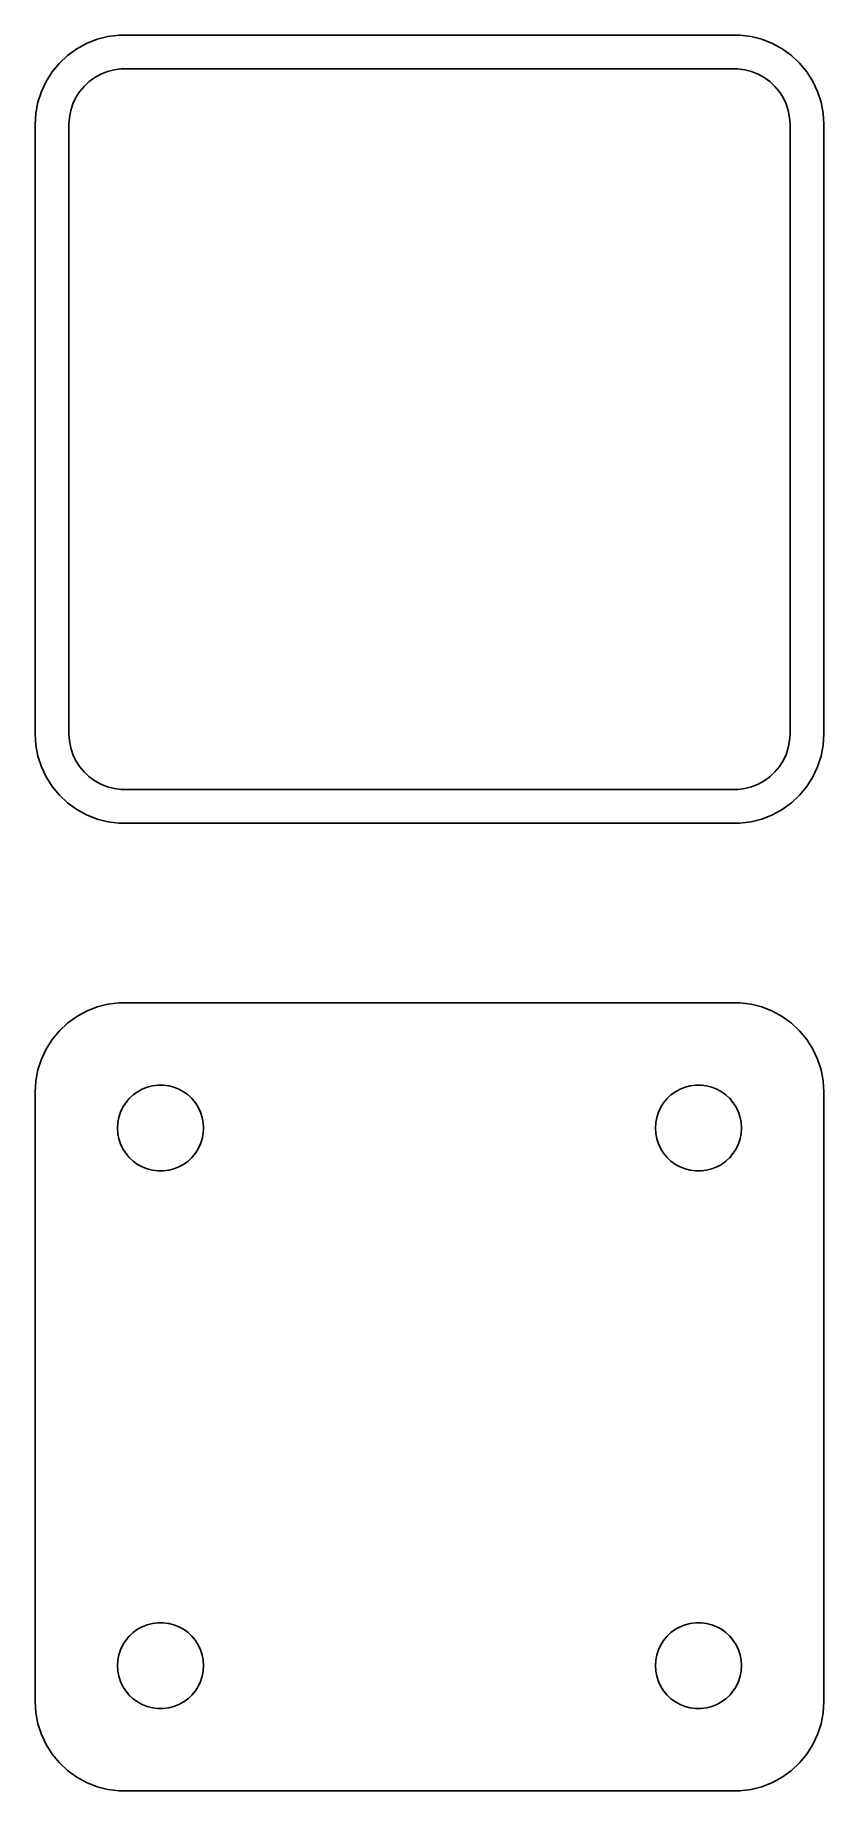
# Model space of a CAD drawing. Header units: metres. Extents: x -22 to 22, y 86 to 184.
import ezdxf

# ---------------------------------------------------------------- set-up
doc = ezdxf.new("R2010")
doc.units = ezdxf.units.M

msp = doc.modelspace()

# ---------------------------------------------------------------- linework, layer by layer
for p, q in [((-19.1289, 183.524), (-19.6791, 183.222)), ((-18.5451, 183.755), (-19.1289, 183.524)), ((-17.9369, 183.911), (-18.5451, 183.755)), ((-17.3139, 183.99), (-17.9369, 183.911)), ((17.3139, 183.99), (-17.3139, 183.99)), ((17.9369, 183.911), (17.3139, 183.99)), ((18.5451, 183.755), (17.9369, 183.911)), ((19.1289, 183.524), (18.5451, 183.755)), ((19.6791, 183.222), (19.1289, 183.524)), ((-20.6448, 182.423), (-21.0451, 181.939)), ((-20.1871, 182.853), (-20.6448, 182.423)), ((-19.6791, 183.222), (-20.1871, 182.853)), ((20.1871, 182.853), (19.6791, 183.222)), ((20.6448, 182.423), (20.1871, 182.853)), ((21.0451, 181.939), (20.6448, 182.423)), ((-21.3815, 181.409), (-21.6489, 180.841)), ((-21.0451, 181.939), (-21.3815, 181.409)), ((-19.2692, 181.131), (-18.9842, 181.399)), ((-18.9842, 181.399), (-18.668, 181.628)), ((-18.668, 181.628), (-18.3254, 181.817)), ((-18.3254, 181.817), (-17.9619, 181.961)), ((-17.9619, 181.961), (-17.5833, 182.058)), ((-17.5833, 182.058), (-17.1954, 182.107)), ((-17.1954, 182.107), (17.1954, 182.107)), ((17.1954, 182.107), (17.5833, 182.058)), ((17.5833, 182.058), (17.9619, 181.961)), ((17.9619, 181.961), (18.3254, 181.817)), ((18.3254, 181.817), (18.668, 181.628)), ((18.668, 181.628), (18.9842, 181.399)), ((18.9842, 181.399), (19.2692, 181.131)), ((21.3815, 181.409), (21.0451, 181.939)), ((21.6489, 180.841), (21.3815, 181.409)), ((-21.6489, 180.841), (-21.8429, 180.243)), ((-19.8943, 180.146), (-19.7279, 180.5)), ((-19.7279, 180.5), (-19.5184, 180.83)), ((-19.5184, 180.83), (-19.2692, 181.131)), ((19.2692, 181.131), (19.5184, 180.83)), ((19.5184, 180.83), (19.7279, 180.5)), ((19.7279, 180.5), (19.8943, 180.146)), ((21.8429, 180.243), (21.6489, 180.841)), ((-21.9606, 179.627), (-22, 179)), ((-21.8429, 180.243), (-21.9606, 179.627)), ((-20.1129, 179), (-20.0884, 179.39)), ((-20.0884, 179.39), (-20.0151, 179.774)), ((-20.0151, 179.774), (-19.8943, 180.146)), ((19.8943, 180.146), (20.0151, 179.774)), ((20.0151, 179.774), (20.0884, 179.39)), ((20.0884, 179.39), (20.1129, 179)), ((21.9606, 179.627), (21.8429, 180.243)), ((22, 179), (21.9606, 179.627)), ((-22, 179), (-22, 145)), ((-20.1129, 145), (-20.1129, 179)), ((20.1129, 179), (20.1129, 145)), ((22, 145), (22, 179)), ((-22, 145), (-21.9606, 144.373)), ((-21.9606, 144.373), (-21.8429, 143.757)), ((-20.0884, 144.61), (-20.1129, 145)), ((-20.0151, 144.226), (-20.0884, 144.61)), ((-19.8943, 143.854), (-20.0151, 144.226)), ((20.0151, 144.226), (19.8943, 143.854)), ((20.0884, 144.61), (20.0151, 144.226)), ((20.1129, 145), (20.0884, 144.61)), ((21.8429, 143.757), (21.9606, 144.373)), ((21.9606, 144.373), (22, 145)), ((-21.8429, 143.757), (-21.6489, 143.159)), ((-21.6489, 143.159), (-21.3815, 142.591)), ((-19.7279, 143.5), (-19.8943, 143.854)), ((-19.5184, 143.17), (-19.7279, 143.5)), ((-19.2692, 142.869), (-19.5184, 143.17)), ((19.5184, 143.17), (19.2692, 142.869)), ((19.7279, 143.5), (19.5184, 143.17)), ((19.8943, 143.854), (19.7279, 143.5)), ((21.3815, 142.591), (21.6489, 143.159)), ((21.6489, 143.159), (21.8429, 143.757)), ((-21.3815, 142.591), (-21.0451, 142.061)), ((-18.9842, 142.601), (-19.2692, 142.869)), ((-18.668, 142.372), (-18.9842, 142.601)), ((-18.3254, 142.183), (-18.668, 142.372)), ((-17.9619, 142.039), (-18.3254, 142.183)), ((18.3254, 142.183), (17.9619, 142.039)), ((18.668, 142.372), (18.3254, 142.183)), ((18.9842, 142.601), (18.668, 142.372)), ((19.2692, 142.869), (18.9842, 142.601)), ((21.0451, 142.061), (21.3815, 142.591)), ((-21.0451, 142.061), (-20.6448, 141.577)), ((-20.6448, 141.577), (-20.1871, 141.147)), ((-20.1871, 141.147), (-19.6791, 140.778)), ((-17.5833, 141.942), (-17.9619, 142.039)), ((-17.1954, 141.893), (-17.5833, 141.942)), ((17.1954, 141.893), (-17.1954, 141.893)), ((17.5833, 141.942), (17.1954, 141.893)), ((17.9619, 142.039), (17.5833, 141.942)), ((19.6791, 140.778), (20.1871, 141.147)), ((20.1871, 141.147), (20.6448, 141.577)), ((20.6448, 141.577), (21.0451, 142.061)), ((-19.6791, 140.778), (-19.1289, 140.476)), ((-19.1289, 140.476), (-18.5451, 140.245)), ((-18.5451, 140.245), (-17.9369, 140.089)), ((17.9369, 140.089), (18.5451, 140.245)), ((18.5451, 140.245), (19.1289, 140.476)), ((19.1289, 140.476), (19.6791, 140.778)), ((-17.9369, 140.089), (-17.3139, 140.01)), ((-17.3139, 140.01), (17.3139, 140.01)), ((17.3139, 140.01), (17.9369, 140.089)), ((-19.1289, 129.524), (-19.6791, 129.222)), ((-18.5451, 129.755), (-19.1289, 129.524)), ((-17.9369, 129.911), (-18.5451, 129.755)), ((-17.3139, 129.99), (-17.9369, 129.911)), ((17.3139, 129.99), (-17.3139, 129.99)), ((17.9369, 129.911), (17.3139, 129.99)), ((18.5451, 129.755), (17.9369, 129.911)), ((19.1289, 129.524), (18.5451, 129.755)), ((19.6791, 129.222), (19.1289, 129.524)), ((-20.6448, 128.423), (-21.0451, 127.939)), ((-20.1871, 128.853), (-20.6448, 128.423)), ((-19.6791, 129.222), (-20.1871, 128.853)), ((20.1871, 128.853), (19.6791, 129.222)), ((20.6448, 128.423), (20.1871, 128.853)), ((21.0451, 127.939), (20.6448, 128.423)), ((-21.3815, 127.409), (-21.6489, 126.841)), ((-21.0451, 127.939), (-21.3815, 127.409)), ((21.3815, 127.409), (21.0451, 127.939)), ((21.6489, 126.841), (21.3815, 127.409)), ((-21.6489, 126.841), (-21.8429, 126.243)), ((21.8429, 126.243), (21.6489, 126.841)), ((-21.9606, 125.627), (-22, 125)), ((-21.8429, 126.243), (-21.9606, 125.627)), ((21.9606, 125.627), (21.8429, 126.243)), ((22, 125), (21.9606, 125.627)), ((-22, 125), (-22, 91)), ((-16.9416, 124.411), (-16.7495, 124.643)), ((-16.7495, 124.643), (-16.5298, 124.849)), ((-16.5298, 124.849), (-16.286, 125.026)), ((-16.286, 125.026), (-16.0219, 125.172)), ((-16.0219, 125.172), (-15.7416, 125.283)), ((-15.7416, 125.283), (-15.4497, 125.357)), ((-15.4497, 125.357), (-15.1507, 125.395)), ((-15.1507, 125.395), (-14.8493, 125.395)), ((-14.8493, 125.395), (-14.5503, 125.357)), ((-14.5503, 125.357), (-14.2583, 125.283)), ((-14.2583, 125.283), (-13.9781, 125.172)), ((-13.9781, 125.172), (-13.714, 125.026)), ((-13.714, 125.026), (-13.4702, 124.849)), ((-13.4702, 124.849), (-13.2505, 124.643)), ((-13.2505, 124.643), (-13.0583, 124.411)), ((13.0583, 124.411), (13.2505, 124.643)), ((13.2505, 124.643), (13.4702, 124.849)), ((13.4702, 124.849), (13.714, 125.026)), ((13.714, 125.026), (13.9781, 125.172)), ((13.9781, 125.172), (14.2583, 125.283)), ((14.2583, 125.283), (14.5503, 125.357)), ((14.5503, 125.357), (14.8493, 125.395)), ((14.8493, 125.395), (15.1507, 125.395)), ((15.1507, 125.395), (15.4497, 125.357)), ((15.4497, 125.357), (15.7416, 125.283)), ((15.7416, 125.283), (16.0219, 125.172)), ((16.0219, 125.172), (16.286, 125.026)), ((16.286, 125.026), (16.5298, 124.849)), ((16.5298, 124.849), (16.7495, 124.643)), ((16.7495, 124.643), (16.9416, 124.411)), ((22, 91), (22, 125)), ((-17.3811, 123.301), (-17.3246, 123.597)), ((-17.3246, 123.597), (-17.2315, 123.883)), ((-17.2315, 123.883), (-17.1031, 124.156)), ((-17.1031, 124.156), (-16.9416, 124.411)), ((-13.0583, 124.411), (-12.8969, 124.156)), ((-12.8969, 124.156), (-12.7685, 123.883)), ((-12.7685, 123.883), (-12.6754, 123.597)), ((-12.6754, 123.597), (-12.6189, 123.301)), ((12.6189, 123.301), (12.6754, 123.597)), ((12.6754, 123.597), (12.7685, 123.883)), ((12.7685, 123.883), (12.8969, 124.156)), ((12.8969, 124.156), (13.0583, 124.411)), ((16.9416, 124.411), (17.1031, 124.156)), ((17.1031, 124.156), (17.2315, 123.883)), ((17.2315, 123.883), (17.3246, 123.597)), ((17.3246, 123.597), (17.3811, 123.301)), ((-17.4, 123), (-17.3811, 123.301)), ((-17.3811, 122.699), (-17.4, 123)), ((-17.3246, 122.403), (-17.3811, 122.699)), ((-12.6189, 122.699), (-12.6754, 122.403)), ((-12.6189, 123.301), (-12.6, 123)), ((-12.6, 123), (-12.6189, 122.699)), ((12.6, 123), (12.6189, 123.301)), ((12.6189, 122.699), (12.6, 123)), ((12.6754, 122.403), (12.6189, 122.699)), ((17.3811, 122.699), (17.3246, 122.403)), ((17.3811, 123.301), (17.4, 123)), ((17.4, 123), (17.3811, 122.699)), ((-17.2315, 122.117), (-17.3246, 122.403)), ((-17.1031, 121.844), (-17.2315, 122.117)), ((-16.9416, 121.589), (-17.1031, 121.844)), ((-16.7495, 121.357), (-16.9416, 121.589)), ((-13.0583, 121.589), (-13.2505, 121.357)), ((-12.8969, 121.844), (-13.0583, 121.589)), ((-12.7685, 122.117), (-12.8969, 121.844)), ((-12.6754, 122.403), (-12.7685, 122.117)), ((12.7685, 122.117), (12.6754, 122.403)), ((12.8969, 121.844), (12.7685, 122.117)), ((13.0583, 121.589), (12.8969, 121.844)), ((13.2505, 121.357), (13.0583, 121.589)), ((16.9416, 121.589), (16.7495, 121.357)), ((17.1031, 121.844), (16.9416, 121.589)), ((17.2315, 122.117), (17.1031, 121.844)), ((17.3246, 122.403), (17.2315, 122.117)), ((-16.5298, 121.151), (-16.7495, 121.357)), ((-16.286, 120.974), (-16.5298, 121.151)), ((-16.0219, 120.828), (-16.286, 120.974)), ((-15.7416, 120.717), (-16.0219, 120.828)), ((-15.4497, 120.643), (-15.7416, 120.717)), ((-15.1507, 120.605), (-15.4497, 120.643)), ((-14.8493, 120.605), (-15.1507, 120.605)), ((-14.5503, 120.643), (-14.8493, 120.605)), ((-14.2583, 120.717), (-14.5503, 120.643)), ((-13.9781, 120.828), (-14.2583, 120.717)), ((-13.714, 120.974), (-13.9781, 120.828)), ((-13.4702, 121.151), (-13.714, 120.974)), ((-13.2505, 121.357), (-13.4702, 121.151)), ((13.4702, 121.151), (13.2505, 121.357)), ((13.714, 120.974), (13.4702, 121.151)), ((13.9781, 120.828), (13.714, 120.974)), ((14.2583, 120.717), (13.9781, 120.828)), ((14.5503, 120.643), (14.2583, 120.717)), ((14.8493, 120.605), (14.5503, 120.643)), ((15.1507, 120.605), (14.8493, 120.605)), ((15.4497, 120.643), (15.1507, 120.605)), ((15.7416, 120.717), (15.4497, 120.643)), ((16.0219, 120.828), (15.7416, 120.717)), ((16.286, 120.974), (16.0219, 120.828)), ((16.5298, 121.151), (16.286, 120.974)), ((16.7495, 121.357), (16.5298, 121.151)), ((-16.286, 95.0264), (-16.0219, 95.1716)), ((-16.0219, 95.1716), (-15.7416, 95.2825)), ((-15.7416, 95.2825), (-15.4497, 95.3575)), ((-15.4497, 95.3575), (-15.1507, 95.3953)), ((-15.1507, 95.3953), (-14.8493, 95.3953)), ((-14.8493, 95.3953), (-14.5503, 95.3575)), ((-14.5503, 95.3575), (-14.2583, 95.2825)), ((-14.2583, 95.2825), (-13.9781, 95.1716)), ((-13.9781, 95.1716), (-13.714, 95.0264)), ((13.714, 95.0264), (13.9781, 95.1716)), ((13.9781, 95.1716), (14.2583, 95.2825)), ((14.2583, 95.2825), (14.5503, 95.3575)), ((14.5503, 95.3575), (14.8493, 95.3953)), ((14.8493, 95.3953), (15.1507, 95.3953)), ((15.1507, 95.3953), (15.4497, 95.3575)), ((15.4497, 95.3575), (15.7416, 95.2825)), ((15.7416, 95.2825), (16.0219, 95.1716)), ((16.0219, 95.1716), (16.286, 95.0264)), ((-17.2315, 93.8835), (-17.1031, 94.1562)), ((-17.1031, 94.1562), (-16.9416, 94.4107)), ((-16.9416, 94.4107), (-16.7495, 94.6429)), ((-16.7495, 94.6429), (-16.5298, 94.8492)), ((-16.5298, 94.8492), (-16.286, 95.0264)), ((-13.714, 95.0264), (-13.4702, 94.8492)), ((-13.4702, 94.8492), (-13.2505, 94.6429)), ((-13.2505, 94.6429), (-13.0583, 94.4107)), ((-13.0583, 94.4107), (-12.8969, 94.1562)), ((-12.8969, 94.1562), (-12.7685, 93.8835)), ((12.7685, 93.8835), (12.8969, 94.1562)), ((12.8969, 94.1562), (13.0583, 94.4107)), ((13.0583, 94.4107), (13.2505, 94.6429)), ((13.2505, 94.6429), (13.4702, 94.8492)), ((13.4702, 94.8492), (13.714, 95.0264)), ((16.286, 95.0264), (16.5298, 94.8492)), ((16.5298, 94.8492), (16.7495, 94.6429)), ((16.7495, 94.6429), (16.9416, 94.4107)), ((16.9416, 94.4107), (17.1031, 94.1562)), ((17.1031, 94.1562), (17.2315, 93.8835)), ((-17.4, 93), (-17.3811, 93.3008)), ((-17.3811, 93.3008), (-17.3246, 93.5969)), ((-17.3246, 93.5969), (-17.2315, 93.8835)), ((-12.7685, 93.8835), (-12.6754, 93.5969)), ((-12.6754, 93.5969), (-12.6189, 93.3008)), ((-12.6189, 93.3008), (-12.6, 93)), ((12.6, 93), (12.6189, 93.3008)), ((12.6189, 93.3008), (12.6754, 93.5969)), ((12.6754, 93.5969), (12.7685, 93.8835)), ((17.2315, 93.8835), (17.3246, 93.5969)), ((17.3246, 93.5969), (17.3811, 93.3008)), ((17.3811, 93.3008), (17.4, 93)), ((-17.3811, 92.6992), (-17.4, 93)), ((-17.3246, 92.4032), (-17.3811, 92.6992)), ((-17.2315, 92.1165), (-17.3246, 92.4032)), ((-17.1031, 91.8438), (-17.2315, 92.1165)), ((-12.7685, 92.1165), (-12.8969, 91.8438)), ((-12.6754, 92.4032), (-12.7685, 92.1165)), ((-12.6189, 92.6992), (-12.6754, 92.4032)), ((-12.6, 93), (-12.6189, 92.6992)), ((12.6189, 92.6992), (12.6, 93)), ((12.6754, 92.4032), (12.6189, 92.6992)), ((12.7685, 92.1165), (12.6754, 92.4032)), ((12.8969, 91.8438), (12.7685, 92.1165)), ((17.2315, 92.1165), (17.1031, 91.8438)), ((17.3246, 92.4032), (17.2315, 92.1165)), ((17.3811, 92.6992), (17.3246, 92.4032)), ((17.4, 93), (17.3811, 92.6992)), ((-16.9416, 91.5893), (-17.1031, 91.8438)), ((-16.7495, 91.3571), (-16.9416, 91.5893)), ((-16.5298, 91.1508), (-16.7495, 91.3571)), ((-16.286, 90.9736), (-16.5298, 91.1508)), ((-13.4702, 91.1508), (-13.714, 90.9736)), ((-13.2505, 91.3571), (-13.4702, 91.1508)), ((-13.0583, 91.5893), (-13.2505, 91.3571)), ((-12.8969, 91.8438), (-13.0583, 91.5893)), ((13.0583, 91.5893), (12.8969, 91.8438)), ((13.2505, 91.3571), (13.0583, 91.5893)), ((13.4702, 91.1508), (13.2505, 91.3571)), ((13.714, 90.9736), (13.4702, 91.1508)), ((16.5298, 91.1508), (16.286, 90.9736)), ((16.7495, 91.3571), (16.5298, 91.1508)), ((16.9416, 91.5893), (16.7495, 91.3571)), ((17.1031, 91.8438), (16.9416, 91.5893)), ((-22, 91), (-21.9606, 90.3733)), ((-21.9606, 90.3733), (-21.8429, 89.7566)), ((-16.0219, 90.8284), (-16.286, 90.9736)), ((-15.7416, 90.7175), (-16.0219, 90.8284)), ((-15.4497, 90.6425), (-15.7416, 90.7175)), ((-15.1507, 90.6047), (-15.4497, 90.6425)), ((-14.8493, 90.6047), (-15.1507, 90.6047)), ((-14.5503, 90.6425), (-14.8493, 90.6047)), ((-14.2583, 90.7175), (-14.5503, 90.6425)), ((-13.9781, 90.8284), (-14.2583, 90.7175)), ((-13.714, 90.9736), (-13.9781, 90.8284)), ((13.9781, 90.8284), (13.714, 90.9736)), ((14.2583, 90.7175), (13.9781, 90.8284)), ((14.5503, 90.6425), (14.2583, 90.7175)), ((14.8493, 90.6047), (14.5503, 90.6425)), ((15.1507, 90.6047), (14.8493, 90.6047)), ((15.4497, 90.6425), (15.1507, 90.6047)), ((15.7416, 90.7175), (15.4497, 90.6425)), ((16.0219, 90.8284), (15.7416, 90.7175)), ((16.286, 90.9736), (16.0219, 90.8284)), ((21.8429, 89.7566), (21.9606, 90.3733)), ((21.9606, 90.3733), (22, 91)), ((-21.8429, 89.7566), (-21.6489, 89.1594)), ((21.6489, 89.1594), (21.8429, 89.7566)), ((-21.6489, 89.1594), (-21.3815, 88.5912)), ((-21.3815, 88.5912), (-21.0451, 88.0611)), ((21.0451, 88.0611), (21.3815, 88.5912)), ((21.3815, 88.5912), (21.6489, 89.1594)), ((-21.0451, 88.0611), (-20.6448, 87.5773)), ((-20.6448, 87.5773), (-20.1871, 87.1474)), ((20.1871, 87.1474), (20.6448, 87.5773)), ((20.6448, 87.5773), (21.0451, 88.0611)), ((-20.1871, 87.1474), (-19.6791, 86.7784)), ((-19.6791, 86.7784), (-19.1289, 86.4759)), ((-19.1289, 86.4759), (-18.5451, 86.2447)), ((-18.5451, 86.2447), (-17.9369, 86.0886)), ((17.9369, 86.0886), (18.5451, 86.2447)), ((18.5451, 86.2447), (19.1289, 86.4759)), ((19.1289, 86.4759), (19.6791, 86.7784)), ((19.6791, 86.7784), (20.1871, 87.1474)), ((-17.9369, 86.0886), (-17.3139, 86.0099)), ((-17.3139, 86.0099), (17.3139, 86.0099)), ((17.3139, 86.0099), (17.9369, 86.0886))]:
    msp.add_line(p, q)

doc.saveas('drawing.dxf')
